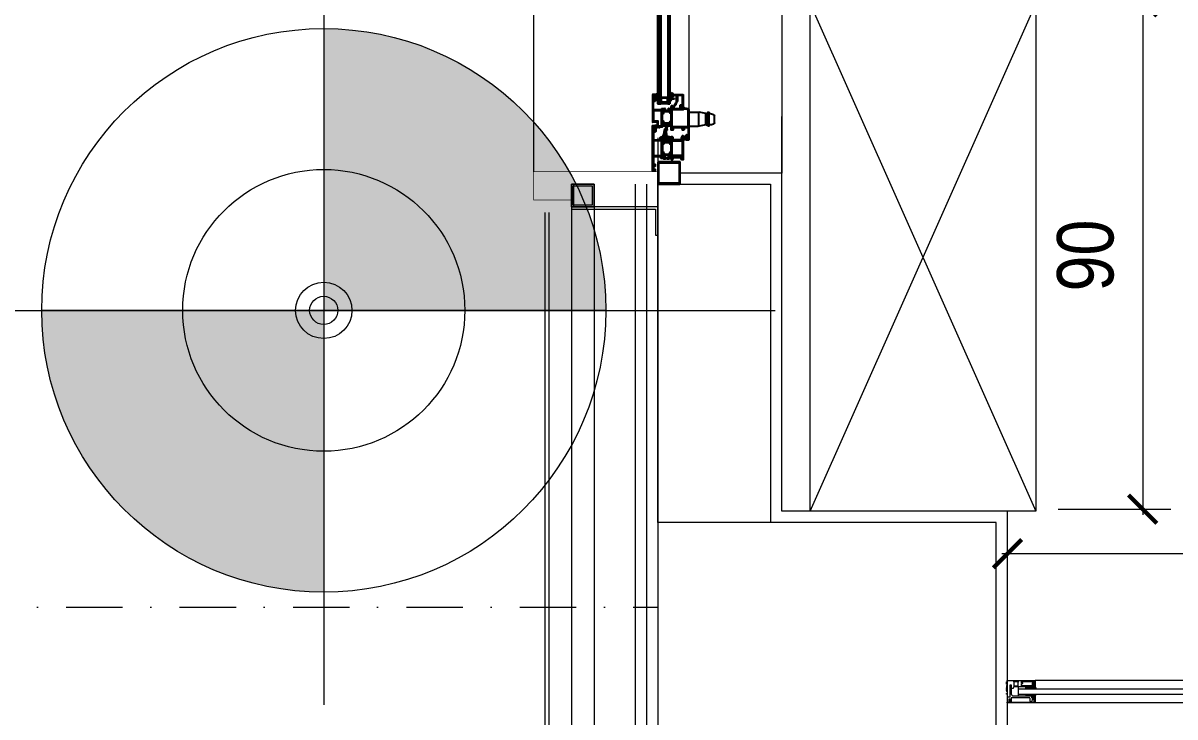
# Model space of a CAD drawing. Extents: x -9058 to 11890, y 0 to 7444.
# Drawn here: x 1652.5 to 1856.7, y 2941.4 to 3064.5 of the extents above; entities that cross this region are included whole.
import ezdxf
from ezdxf.enums import TextEntityAlignment as Align

# ---------------------------------------------------------------- set-up
doc = ezdxf.new("R2010")
doc.units = 0
doc.header["$LTSCALE"] = 10
doc.header["$MEASUREMENT"] = 0
doc.linetypes.add('DASHDOT', pattern=[1, 0.5, -0.25, 0, -0.25])
doc.layers.get('0').update_dxf_attribs({"color": 9, "lineweight": 9})
for name, color, linetype, lineweight in [('00', 9, 'Continuous', 9), ('01', 9, 'Continuous', 9), ('05', 9, 'Continuous', 9), ('06D', 9, 'Continuous', 9), ('10', 9, 'Continuous', 9), ('14', 9, 'Continuous', 9), ('15', 9, 'Continuous', 9), ('21', 9, 'Continuous', 9), ('21 @ 1 (2)', 9, 'Continuous', 9), ('21 @ 10 (2)', 9, 'Continuous', 9), ('21 @ 10 (3)', 9, 'Continuous', 9), ('21 @ 2 (2)', 9, 'Continuous', 9), ('21 @ 20', 9, 'Continuous', 9), ('24', 9, 'DASHDOT', 9), ('33', 9, 'BATTING', 9), ('40A', 9, 'Continuous', 9)]:
    doc.layers.add(name, color=color, linetype=linetype, lineweight=lineweight)
doc.styles.add('Arial', font='arial.ttf', dxfattribs={"height": 2.5})
doc.styles.add('MuuM_TEXT-STANDART', font='ARIALN.TTF')
doc.linetypes.add('BATTING', pattern='A,0.0001,-0.1,[134,ltypeshp.shx,S=0.1,R=0,X=-0.1,Y=0],-0.2,[134,ltypeshp.shx,S=0.1,R=180,X=0.1,Y=0],-0.1', length=0.4001)
doc.dimstyles.new('MuuM_DIM50', dxfattribs={"dimscale": 5, "dimtxt": 2, "dimasz": 1, "dimexe": 1, "dimexo": 1, "dimgap": 1, "dimtad": 1, "dimdec": 1, "dimrnd": 1, "dimdsep": 46, "dimtxsty": 'MuuM_TEXT-STANDART', "dimblk": 'ARCHTICK', "dimcen": 0, "dimdle": 0.2, "dimclrd": 256, "dimclre": 256, "dimclrt": 256, "dimadec": 0, "dimazin": 0, "dimtfac": 5, "dimtdec": 1, "dimtix": 1, "dimtmove": 2, "dimatfit": 3, "dimldrblk": 'DOT', "dimfxl": 5, "dimfxlon": 1, "dimtolj": 1, "dimlwd": -1, "dimlwe": -1, "dimarcsym": 0})
pattern_1 = [(45, (2431.60318, 5119.4504), (0.0883883476, -0.0883883476), []), (315, (2431.60318, 5119.4504), (-0.0883883476, -0.0883883476), [])]

# ---------------------------------------------------------------- blocks, each defined once
blk = doc.blocks.new('p-s-profil')
at = {"layer": '10'}
blk.add_lwpolyline([(9, 15.3), (4.6, 15.3), (4.6, 0.4), (0, 0.4), (0, 0), (5, 0), (5, 14.9), (9, 14.9), (9, 15.3)], dxfattribs=at)
blk.add_lwpolyline([(9, 15.3), (4.6, 15.3), (4.6, 0.4), (0, 0.4), (0, 0), (5, 0), (5, 14.9), (9, 14.9), (9, 15.3)], dxfattribs=at)
blk = doc.blocks.new('p-kutu_profil_40x40')
h = blk.add_hatch(color=256)
h.dxf.hatch_style = 1
h.paths.add_polyline_path([(0, 0), (4, 0), (4, 4), (0, 4)])
h = blk.add_hatch(color=255)
h.dxf.hatch_style = 1
h.paths.add_polyline_path([(0, 0), (4, 0), (4, 4), (0, 4)])
blk.add_lwpolyline([(0, 0), (4, 0), (4, 4), (0, 4)], close=True)
at = {"layer": '10'}
for points in [[(0, 4), (4, 4), (4, 0), (0, 0)], [(0, 4), (4, 4), (4, 0), (0, 0)], [(0, 0), (4, 0), (4, 4), (0, 4)], [(0.3, 3.7), (3.7, 3.7), (3.7, 0.3), (0.3, 0.3)], [(0.3, 3.7), (3.7, 3.7), (3.7, 0.3), (0.3, 0.3)]]:
    blk.add_lwpolyline(points, close=True, dxfattribs=at)
blk = doc.blocks.new('P-DOG-PORSCHE')
at = {"layer": '06D', "lineweight": 25, "ltscale": 0.5}
h = blk.add_hatch(dxfattribs=at)
h.set_pattern_fill('ANSI31', color=256, scale=0.05, angle=450, style=0)
h.set_pattern_definition([(225, (-191.06147, 133.83068), (-0.1122532, 0.1122532), [])])
edge = h.paths.add_edge_path(flags=16)
edge.add_arc((-9.78, 2.49), 0.025, 270, 360)
edge.add_line((-9.75, 2.49), (-9.75, 2.59))
edge.add_arc((-9.78, 2.59), 0.025, 0, 90)
edge.add_line((-9.78, 2.61), (-9.96, 2.61))
edge.add_arc((-9.96, 2.59), 0.025, 90, 180)
edge.add_line((-9.98, 2.59), (-9.98, 2.49))
edge.add_arc((-9.96, 2.49), 0.025, 180, 270)
edge.add_line((-9.96, 2.46), (-9.78, 2.46))
edge = h.paths.add_edge_path()
edge.add_arc((-9.58, 2.49), 0.035, 180, 270, ccw=False)
edge.add_line((-9.62, 2.49), (-9.62, 2.57))
edge.add_arc((-9.6, 2.57), 0.015, 137.8308, 180, ccw=False)
edge.add_line((-9.61, 2.58), (-9.57, 2.63))
edge.add_arc((-9.6, 2.65), 0.04, 316.3869, 422.9563)
edge.add_line((-9.58, 2.69), (-9.67, 2.73))
edge.add_arc((-9.75, 2.58), 0.175, 62.9563, 90)
edge.add_line((-9.75, 2.75), (-9.98, 2.75))
edge.add_arc((-9.98, 2.58), 0.175, 90, 117.0437)
edge.add_line((-10.06, 2.73), (-10.15, 2.69))
edge.add_arc((-10.13, 2.65), 0.04, 117.0437, 223.6131)
edge.add_line((-10.16, 2.63), (-10.12, 2.58))
edge.add_arc((-10.13, 2.57), 0.015, 0, 42.1692, ccw=False)
edge.add_line((-10.12, 2.57), (-10.12, 2.49))
edge.add_arc((-10.15, 2.49), 0.035, 270, 360, ccw=False)
edge.add_line((-10.15, 2.46), (-10.43, 2.46))
edge.add_arc((-10.43, 2.42), 0.04, 90, 180)
edge.add_line((-10.47, 2.42), (-10.47, 2.27))
edge.add_arc((-10.42, 2.27), 0.05, 180, 220.0348)
edge.add_line((-10.46, 2.24), (-10.09, 1.71))
edge.add_arc((-10.06, 1.73), 0.04, 220.0348, 393.0043)
edge.add_line((-10.02, 1.75), (-10.34, 2.26))
edge.add_arc((-10.29, 2.29), 0.06, 33.8544, 213.0043, ccw=False)
edge.add_line((-10.24, 2.33), (-9.4, 2.33))
edge.add_arc((-9.4, 2.37), 0.04, 270, 360)
edge.add_line((-9.36, 2.37), (-9.36, 2.42))
edge.add_arc((-9.4, 2.42), 0.04, 360, 450)
edge.add_line((-9.4, 2.46), (-9.58, 2.46))
h = blk.add_hatch(dxfattribs=at)
h.set_pattern_fill('ANSI31', color=256, scale=0.05, style=0)
h.set_pattern_definition([(225, (-8.60164, -248.68329), (0.1122532, -0.1122532), [])])
h.paths.add_polyline_path([(-9.73, 0.31), (-9.91, 0.49, -0.203536), (-9.94, 0.56), (-9.94, 0.64, -0.380587), (-9.86, 0.74, 0.061836), (-8.6, 1.04, 0.189764), (-8.54, 1.09), (-8.35, 1.52, -0.285747), (-8.26, 1.58), (-7.97, 1.58, -0.414214), (-7.95, 1.56), (-7.95, 1.47, -0.414214), (-7.97, 1.45), (-8.19, 1.45, 0.414214), (-8.22, 1.41), (-8.22, 1.22, 0.414214), (-8.2, 1.2), (-8.12, 1.2, 0.414214), (-8.09, 1.22), (-8.09, 1.26, -0.414214), (-8.06, 1.29), (-8, 1.29, -0.296563), (-7.98, 1.28), (-7.92, 1.14, -0.104779), (-7.9, 1.07), (-7.9, 0.99, 0.081633), (-7.9, 0.01), (-7.9, -0.07, -0.104779), (-7.92, -0.14), (-7.98, -0.28, -0.296563), (-8, -0.29), (-8.06, -0.29, -0.414214), (-8.09, -0.26), (-8.09, -0.23, 0.414214), (-8.12, -0.2), (-8.2, -0.2, 0.414214), (-8.22, -0.23), (-8.22, -0.29, -0.414214), (-8.25, -0.31), (-8.34, -0.31, -0.328426), (-8.39, -0.28), (-8.61, 0.43, 0.309555), (-8.63, 0.44), (-9.44, 0.5, -0.394287), (-9.45, 0.52, 0.364538), (-9.5, 0.57, 0.068684), (-9.8, 0.58, 0.950368), (-9.79, 0.54, -0.000002), (-9.79, 0.54), (-9.64, 0.39, -0.999219)])
h.paths.add_polyline_path([(-8.29, 0.64), (-8.29, 0.98, -0.414214), (-8.26, 1.01), (-8.13, 1.01, -0.414214), (-8.1, 0.98), (-8.1, 0.64, -0.414214), (-8.13, 0.61), (-8.26, 0.61, -0.414214)], flags=16)
h.paths.add_polyline_path([(-8.26, 0.39), (-8.13, 0.39, -0.414214), (-8.1, 0.36), (-8.1, 0.02, -0.414214), (-8.13, -0.01), (-8.26, -0.01, -0.414214), (-8.29, 0.02), (-8.29, 0.36, -0.414214)], flags=16)
for p, q in [((-12.78, -3.54), (-12.78, -5.15)), ((-10.28, -5.15), (-10.28, -3.54)), ((-12.78, -5.24), (-10.29, -5.24)), ((-12.53, -6.54), (-12.77, -5.32)), ((-10.53, -6.54), (-10.3, -5.32)), ((-12.8, -6.88), (-10.33, -6.88)), ((-12.8, -6.88, 0), (-10.33, -6.88, 0)), ((-10.33, -7.03), (-12.8, -7.03)), ((-10.33, -7.03, 0), (-12.8, -7.03, 0)), ((-10.53, -6.54), (-12.53, -6.54)), ((-12.53, -6.58), (-12.53, -6.88)), ((-10.53, -6.58), (-12.53, -6.58)), ((-12.53, -6.58, 0), (-12.53, -6.88, 0)), ((-10.53, -6.58, 0), (-12.53, -6.58, 0)), ((-12.53, -7.03), (-12.53, -7.17)), ((-12.53, -7.03, 0), (-12.53, -7.17, 0)), ((-10.95, -8.06, 0), (-12.12, -8.06, 0)), ((-10.53, -6.58), (-10.53, -6.88)), ((-10.53, -6.58, 0), (-10.53, -6.88, 0)), ((-10.53, -7.03), (-10.53, -7.17)), ((-10.53, -7.03, 0), (-10.53, -7.17, 0))]:
    blk.add_line(p, q, dxfattribs=at)
at = {"layer": '06D'}
for points in [[(-117.78, 24), (-2.22, 24)], [(-13.18, -3.54), (-111.94, -3.53)], [(-118, -20), (-2, -20)]]:
    blk.add_lwpolyline(points, dxfattribs=at)
at = {"layer": '06D', "lineweight": 25, "ltscale": 0.5}
for points in [[(-15.98, 2.47, -0.220745), (-16.29, 1.88, 0.651907), (-16.23, 1.81, 0.176952), (-15.94, 2.13, -0.281357), (-15.8, 2.21), (-15.72, 2.21), (-15.7, 2.21), (-15.7, 2.21), (-15.69, 2.21), (-15.68, 2.21), (-15.67, 2.21), (-15.67, 2.2), (-15.66, 2.19), (-15.66, 2.19), (-15.65, 2.18), (-15.65, 2.16), (-15.65, 2.09), (-15.65, 2.09), (-15.65, 2.08), (-15.65, 2.08), (-15.65, 2.08), (-15.65, 2.08), (-15.64, 2.07), (-15.64, 2.07), (-15.64, 2.07), (-15.63, 2.07), (-15.55, 2.07), (-15.55, 2.07), (-15.55, 2.07), (-15.54, 2.07), (-15.54, 2.07), (-15.54, 2.08), (-15.54, 2.08), (-15.53, 2.08), (-15.53, 2.08), (-15.53, 2.09), (-15.53, 2.16), (-15.53, 2.17), (-15.53, 2.18), (-15.53, 2.19), (-15.52, 2.19), (-15.52, 2.2), (-15.51, 2.21), (-15.5, 2.21), (-15.5, 2.21), (-15.48, 2.21), (-15.48, 2.21), (-15.47, 2.21), (-15.46, 2.21), (-15.45, 2.21), (-15.45, 2.2), (-15.44, 2.19), (-15.44, 2.19), (-15.43, 2.18), (-15.43, 2.16), (-15.43, 2.09), (-15.43, 2.09), (-15.43, 2.08), (-15.43, 2.08), (-15.43, 2.08), (-15.43, 2.08), (-15.42, 2.07), (-15.42, 2.07), (-15.42, 2.07), (-15.41, 2.07), (-15.33, 2.07), (-15.33, 2.07), (-15.33, 2.07), (-15.32, 2.07), (-15.32, 2.07), (-15.32, 2.08), (-15.32, 2.08), (-15.31, 2.08), (-15.31, 2.08), (-15.31, 2.09), (-15.31, 2.16), (-15.31, 2.17), (-15.31, 2.18), (-15.31, 2.19), (-15.3, 2.19), (-15.3, 2.2), (-15.29, 2.21), (-15.28, 2.21), (-15.28, 2.21), (-15.26, 2.21), (-15.26, 2.21), (-15.25, 2.21), (-15.24, 2.21), (-15.23, 2.21), (-15.23, 2.2), (-15.22, 2.19), (-15.22, 2.19), (-15.21, 2.18), (-15.21, 2.16), (-15.21, 2.09), (-15.21, 2.09), (-15.21, 2.08), (-15.21, 2.08), (-15.21, 2.08), (-15.21, 2.08), (-15.2, 2.07), (-15.2, 2.07), (-15.2, 2.07), (-15.19, 2.07), (-15.11, 2.07), (-15.11, 2.07), (-15.11, 2.07), (-15.1, 2.07), (-15.1, 2.07), (-15.1, 2.08), (-15.1, 2.08), (-15.09, 2.08), (-15.09, 2.08), (-15.09, 2.09), (-15.09, 2.16), (-15.09, 2.17), (-15.09, 2.18), (-15.09, 2.19), (-15.08, 2.19), (-15.08, 2.2), (-15.07, 2.21), (-15.06, 2.21), (-15.06, 2.21), (-15.04, 2.21), (-15.04, 2.21), (-15.03, 2.21), (-15.02, 2.21), (-15.01, 2.21), (-15.01, 2.2), (-15, 2.19), (-15, 2.19), (-14.99, 2.18), (-14.99, 2.16), (-14.99, 2.09), (-14.99, 2.09), (-14.99, 2.08), (-14.99, 2.08), (-14.99, 2.08), (-14.99, 2.08), (-14.98, 2.07), (-14.98, 2.07), (-14.98, 2.07), (-14.97, 2.07), (-14.89, 2.07), (-14.89, 2.07), (-14.89, 2.07), (-14.88, 2.07), (-14.88, 2.07), (-14.88, 2.08), (-14.88, 2.08), (-14.87, 2.08), (-14.87, 2.08), (-14.87, 2.09), (-14.87, 2.43, 0.414214), (-14.9, 2.46), (-15.13, 2.46, -0.414214), (-15.16, 2.49), (-15.16, 2.55, -0.291535), (-15.15, 2.57), (-15.1, 2.59, 0.613042), (-15.1, 2.65), (-15.22, 2.72, 0.127095), (-15.28, 2.73), (-15.48, 2.73, 0.127095), (-15.55, 2.72), (-15.66, 2.66, 0.585233), (-15.66, 2.59), (-15.61, 2.56, -0.167811), (-15.6, 2.55), (-15.6, 2.49, -0.414214), (-15.63, 2.46), (-15.93, 2.46), (-15.93, 2.52, 0.394677), (-15.98, 2.47)], [(-7.9, 0.01, -0.081633), (-7.9, 0.99), (-7.9, 1.07, 0.104779), (-7.92, 1.14), (-7.98, 1.28, 0.296563), (-8, 1.29), (-8.06, 1.29, 0.414214), (-8.09, 1.26), (-8.09, 1.22, -0.414214), (-8.12, 1.2), (-8.2, 1.2, -0.414214), (-8.22, 1.22), (-8.22, 1.41, -0.414214), (-8.19, 1.45), (-7.97, 1.45, 0.414214), (-7.95, 1.47), (-7.95, 1.56, 0.414214), (-7.97, 1.58), (-8.26, 1.58, 0.285747), (-8.35, 1.52), (-8.54, 1.09, -0.189764), (-8.6, 1.04, -0.061836), (-9.86, 0.74, 0.380587), (-9.94, 0.64), (-9.94, 0.56, 0.203536), (-9.91, 0.49), (-9.73, 0.31, 0.999219), (-9.64, 0.39), (-9.79, 0.54, -0.950364), (-9.8, 0.58, -0.068684), (-9.5, 0.57, -0.364538), (-9.45, 0.52, 0.394287), (-9.44, 0.5), (-8.63, 0.44, -0.309555), (-8.61, 0.43), (-8.39, -0.28, 0.328426), (-8.34, -0.31), (-8.25, -0.31, 0.414214), (-8.22, -0.29), (-8.22, -0.23, -0.414214), (-8.2, -0.2), (-8.12, -0.2, -0.414214), (-8.09, -0.23), (-8.09, -0.26, 0.414214), (-8.06, -0.29), (-8, -0.29, 0.296563), (-7.98, -0.28), (-7.92, -0.14, 0.104779), (-7.9, -0.07), (-7.9, 0.01)]]:
    blk.add_lwpolyline(points, format="xyb", dxfattribs=at)
for points in [[(-9.58, 2.46, -0.414214), (-9.62, 2.49), (-9.62, 2.57, -0.186103), (-9.61, 2.58), (-9.57, 2.63, 0.501687), (-9.58, 2.69), (-9.67, 2.73, 0.118551), (-9.75, 2.75), (-9.98, 2.75, 0.118551), (-10.06, 2.73), (-10.15, 2.69, 0.501687), (-10.16, 2.63), (-10.12, 2.58, -0.186103), (-10.12, 2.57), (-10.12, 2.49, -0.414214), (-10.15, 2.46), (-10.43, 2.46, 0.414214), (-10.47, 2.42), (-10.47, 2.27, 0.176484), (-10.46, 2.24), (-10.09, 1.71, 0.940455), (-10.02, 1.75), (-10.34, 2.26, -0.992608), (-10.24, 2.33), (-9.4, 2.33, 0.414214), (-9.36, 2.37), (-9.36, 2.42, 0.414214), (-9.4, 2.46)], [(-9.78, 2.46, 0.414214), (-9.75, 2.49), (-9.75, 2.59, 0.414214), (-9.78, 2.61), (-9.96, 2.61, 0.414214), (-9.98, 2.59), (-9.98, 2.49, 0.414214), (-9.96, 2.46)], [(-13.12, 0.88), (-13.22, 1.07, -0.131652), (-13.23, 1.08), (-13.23, 1.11, -0.414214), (-13.2, 1.14), (-12.84, 1.14, -0.414214), (-12.81, 1.11), (-12.81, 1.08, -0.131652), (-12.81, 1.07), (-12.92, 0.88, 0.131652), (-12.93, 0.83), (-12.93, -0.02, 0.131652), (-12.92, -0.07), (-12.81, -0.25, -0.131652), (-12.81, -0.27), (-12.81, -0.29, -0.414214), (-12.84, -0.32), (-13.2, -0.32, -0.414214), (-13.23, -0.29), (-13.23, -0.27, -0.131652), (-13.22, -0.25), (-13.12, -0.07, 0.131652), (-13.1, -0.02), (-13.1, 0.83, 0.131652)], [(-10.55, 0.32, 0.403142), (-10.65, 0.22), (-10.65, -0.02, 0.131652), (-10.63, -0.07), (-10.53, -0.25, -0.131652), (-10.52, -0.27), (-10.52, -0.29, -0.414214), (-10.55, -0.32), (-10.91, -0.32, -0.414214), (-10.94, -0.29), (-10.94, -0.27, -0.131652), (-10.94, -0.25), (-10.83, -0.07, 0.131652), (-10.82, -0.02), (-10.82, 0.83, 0.131652), (-10.83, 0.88), (-10.94, 1.07, -0.131652), (-10.94, 1.08), (-10.94, 1.11, -0.414214), (-10.91, 1.14), (-10.55, 1.14, -0.414214), (-10.52, 1.11), (-10.52, 1.08, -0.131652), (-10.53, 1.07), (-10.63, 0.88, 0.131652), (-10.65, 0.83), (-10.65, 0.59, 0.403142), (-10.55, 0.49), (-9.69, 0.46, -0.962756), (-9.69, 0.36)], [(-8.29, 0.64, 0.414214), (-8.26, 0.61), (-8.13, 0.61, 0.414214), (-8.1, 0.64), (-8.1, 0.98, 0.414214), (-8.13, 1.01), (-8.26, 1.01, 0.414214), (-8.29, 0.98)], [(-7.43, -0.02, 0.131652), (-7.42, -0.07), (-7.31, -0.25, -0.131652), (-7.31, -0.27), (-7.31, -0.29, -0.414214), (-7.34, -0.32), (-7.7, -0.32, -0.414214), (-7.73, -0.29), (-7.73, -0.27, -0.131652), (-7.72, -0.25), (-7.62, -0.07, 0.131652), (-7.6, -0.02), (-7.6, 0.83, 0.131652), (-7.62, 0.88), (-7.72, 1.07, -0.131652), (-7.73, 1.08), (-7.73, 1.11, -0.414214), (-7.7, 1.14), (-7.34, 1.14, -0.414214), (-7.31, 1.11), (-7.31, 1.08, -0.131652), (-7.31, 1.07), (-7.42, 0.88, 0.131652), (-7.43, 0.83)], [(-5.36, -0.02, -0.131652), (-5.37, -0.07), (-5.48, -0.25, 0.131652), (-5.49, -0.27), (-5.49, -0.29, 0.414214), (-5.46, -0.32), (-5.1, -0.32, 0.414214), (-5.07, -0.29), (-5.07, -0.27, 0.131652), (-5.07, -0.25), (-5.18, -0.07, -0.131652), (-5.19, -0.02), (-5.19, 0.83, -0.131652), (-5.18, 0.88), (-5.07, 1.07, 0.131652), (-5.07, 1.08), (-5.07, 1.11, 0.414214), (-5.1, 1.14), (-5.46, 1.14, 0.414214), (-5.49, 1.11), (-5.49, 1.08, 0.131652), (-5.48, 1.07), (-5.37, 0.88, -0.131652), (-5.36, 0.83)], [(-15.92, -0.53), (-15.92, -0.75, -0.414214), (-15.95, -0.78), (-15.98, -0.78, -0.356389), (-16.08, -0.7, 0.262181), (-16.6, -0.11, -0.316752), (-16.62, -0.08, -0.499585), (-16.58, -0.05, 0.048291), (-16.02, -0.2, 0.086497), (-14.92, -0.19, 0.16681), (-14.7, -0.08, -0.169383), (-14.68, -0.07), (-14.66, -0.06, -0.513067), (-14.62, -0.13, -0.159858), (-15.19, -0.51, -0.178819), (-15.56, -0.53), (-15.58, -0.52, 0.13005), (-15.63, -0.5), (-15.89, -0.5, 0.414214)]]:
    blk.add_lwpolyline(points, format="xyb", close=True, dxfattribs=at)
at = {"layer": '06D', "lineweight": 25, "ltscale": 0.5, "elevation": 0}
blk.add_lwpolyline([(-10.33, -6.88), (-12.8, -6.88), (-12.8, -7.03), (-10.33, -7.03)], close=True, dxfattribs=at)
at = {"layer": '06D', "lineweight": 25, "ltscale": 0.5}
for centre, radius, start, end in [((-11.88, -5.15), 0.9, 180, 190.8855), ((-11.18, -5.15), 0.9, 349.1145, 0), ((-11.14, -7.27, 0), 1.4, 176.0974, 206.7398), ((-12.12, -7.76, 0), 0.3, 206.7398, 270), ((-10.95, -7.76, 0), 0.3, 270, 333.2602), ((-11.93, -7.27, 0), 1.4, 333.2602, 3.9026)]:
    blk.add_arc(centre, radius, start, end, dxfattribs=at)
at = {"layer": '10', "lineweight": 25, "ltscale": 0.5}
for p, q in [((-15.45, 1.44), (-15.45, 0.24)), ((-14.45, 1.44), (-14.45, 0.24)), ((-4.78, -0.81), (-4.78, -0.99)), ((-4.78, -0.99), (-4.78, -1.95)), ((-4.78, -1.95), (-4.28, -2.22))]:
    blk.add_line(p, q, dxfattribs=at)
at = {"layer": '10', "const_width": 0.1}
blk.add_lwpolyline([(4.78, 17.3), (2.78, 17.3), (2.78, 24), (-2.22, 24), (-2.22, 2), (-4.57, 2)], dxfattribs=at)
at = {"layer": '10', "lineweight": 25, "ltscale": 0.5}
for points in [[(-13.28, 1.34, 0.459137), (-13.24, 1.37), (-13.19, 2.46), (-13.19, 2.73, 0.414214), (-13.24, 2.78), (-14.82, 2.78, 0.414214), (-14.85, 2.75), (-14.85, 2.59, 0.414214), (-14.82, 2.56), (-14.72, 2.56), (-14.72, 2.51, -0.414214), (-14.77, 2.46), (-15.08, 2.46, -0.414214), (-15.15, 2.53), (-15.15, 2.55, -0.414214), (-15.14, 2.56), (-15.04, 2.56, 0.414214), (-14.99, 2.61), (-14.99, 2.76, 0.414214), (-15.04, 2.81), (-15.71, 2.81, 0.414214), (-15.76, 2.76), (-15.76, 2.61, 0.414214), (-15.71, 2.56), (-15.61, 2.56, -0.414214), (-15.6, 2.55), (-15.6, 2.53, -0.414214), (-15.67, 2.46), (-15.89, 2.46, -0.414214), (-15.9, 2.47), (-15.9, 2.95, -0.414214), (-15.89, 2.96), (-11.02, 2.96, -0.535184), (-11, 2.93), (-11.02, 2.89), (-11.05, 2.89, 0.414214), (-11.08, 2.86), (-11.08, 2.14, 0.414214), (-11.05, 2.11), (-10.1, 2.11, -0.535184), (-10.08, 2.08), (-10.09, 2.05, -0.302776), (-10.12, 2.04), (-10.15, 2.04, 0.414214), (-10.18, 2.01), (-10.18, 1.17, -0.414214), (-10.21, 1.14), (-10.33, 1.14, 0.414214), (-10.36, 1.11), (-10.36, 1), (-10.29, 0.74, -0.700084), (-10.39, 0.66), (-10.41, 0.68), (-10.58, 0.85, -0.607471), (-10.57, 0.91, 0.283637), (-10.54, 0.93), (-10.49, 1.11, 1.229391), (-10.54, 1.14), (-11.02, 1.14), (-10.86, 0.88, -0.859449), (-10.89, 0.85), (-11.13, 0.94), (-11.25, 1.14), (-12.5, 1.14), (-12.62, 0.94), (-12.87, 0.85, -0.859449), (-12.9, 0.88), (-12.73, 1.14), (-13.21, 1.14, 1.229391), (-13.26, 1.11), (-13.21, 0.93, 0.283637), (-13.19, 0.91, -0.607471), (-13.17, 0.85), (-13.34, 0.68), (-13.36, 0.66, -0.700084), (-13.47, 0.74), (-13.4, 1), (-13.4, 1.24, -0.474196), (-13.28, 1.34)], [(-4.48, -0.34, -0.414222), (-4.4, -0.42), (-4.4, -0.59, -0.414214), (-4.55, -0.74), (-4.59, -0.74, -0.414214), (-4.6, -0.73), (-4.6, -0.66, -0.366034), (-4.57, -0.64, 0.365977), (-4.55, -0.61), (-4.55, -0.52, 0.414214), (-4.58, -0.49), (-4.69, -0.49, 0.365977), (-4.72, -0.51, -0.365977), (-4.75, -0.54), (-4.87, -0.54, 0.414214), (-4.9, -0.57), (-4.9, -1.41), (-4.93, -1.44), (-4.9, -1.47), (-4.9, -2.31, 0.414214), (-4.87, -2.34), (-4.75, -2.34, -0.365977), (-4.72, -2.36, 0.365977), (-4.69, -2.39), (-4.58, -2.39, 0.414214), (-4.55, -2.36), (-4.55, -2.27, 0.365977), (-4.57, -2.24, -0.366034), (-4.6, -2.21), (-4.6, -2.15, -0.414214), (-4.59, -2.14), (-4.55, -2.14, -0.414214), (-4.4, -2.29), (-4.4, -2.53, -0.414214), (-4.41, -2.54), (-8.39, -2.54, -0.414214), (-8.4, -2.53), (-8.4, -2.29, -0.414214), (-8.25, -2.14), (-8.21, -2.14, -0.414214), (-8.2, -2.15), (-8.2, -2.21, -0.366034), (-8.22, -2.24, 0.365977), (-8.25, -2.27), (-8.25, -2.36, 0.414214), (-8.22, -2.39), (-8.11, -2.39, 0.365977), (-8.08, -2.36, -0.365977), (-8.05, -2.34), (-7.93, -2.34, 0.414214), (-7.9, -2.31), (-7.9, -1.47), (-7.87, -1.44), (-7.9, -1.41), (-7.9, -0.57, 0.414214), (-7.93, -0.54), (-8.05, -0.54, -0.365977), (-8.08, -0.51, 0.365977), (-8.11, -0.49), (-8.22, -0.49, 0.414214), (-8.25, -0.52), (-8.25, -0.61, 0.365977), (-8.22, -0.64, -0.366034), (-8.2, -0.66), (-8.2, -0.73, -0.414214), (-8.21, -0.74), (-8.25, -0.74, -0.414214), (-8.4, -0.59), (-8.4, -0.42, -0.414214), (-8.32, -0.34), (-8.25, -0.34, 0.414214), (-8.22, -0.31), (-8.22, -0.29, -0.414214), (-8.12, -0.19), (-8.11, -0.19, -0.414214), (-8.1, -0.2), (-8.1, -0.31, 0.414214), (-8.07, -0.34), (-7.93, -0.34, 0.414214), (-7.9, -0.31), (-7.9, -0.19), (-7.97, 0.07, -0.700084), (-7.86, 0.15), (-7.84, 0.13), (-7.67, -0.04, -0.607471), (-7.69, -0.1, 0.283637), (-7.71, -0.12), (-7.76, -0.31, 1.229391), (-7.71, -0.34), (-7.23, -0.34), (-7.39, -0.07, -0.713664), (-7.37, -0.04), (-7.12, -0.14), (-7, -0.34), (-5.8, -0.34), (-5.67, -0.14), (-5.42, -0.04, -0.713664), (-5.4, -0.07), (-5.56, -0.34), (-5.09, -0.34, 1.229391), (-5.04, -0.31), (-5.09, -0.12, 0.283637), (-5.11, -0.1, -0.607471), (-5.12, -0.04), (-4.95, 0.13), (-4.93, 0.15, -0.700084), (-4.83, 0.07), (-4.9, -0.19), (-4.9, -0.31, 0.414214), (-4.87, -0.34), (-4.73, -0.34, 0.414214), (-4.7, -0.31), (-4.7, -0.2, -0.414214), (-4.69, -0.19), (-4.68, -0.19, -0.414214), (-4.58, -0.29), (-4.58, -0.31, 0.414214), (-4.55, -0.34), (-4.48, -0.34)]]:
    blk.add_lwpolyline(points, format="xyb", dxfattribs=at)
for points in [[(-15.49, 2.6, 0.359904), (-15.51, 2.57), (-15.51, 2.39, 0.414214), (-15.48, 2.36), (-15.28, 2.36, 0.414214), (-15.25, 2.39), (-15.25, 2.57, 0.359904), (-15.28, 2.6, 0.094739)], [(-11.25, 1.96), (-10.41, 1.96, -0.414214), (-10.36, 1.91), (-10.36, 1.37, -0.414214), (-10.41, 1.32), (-12.97, 1.32, -0.414214), (-13.02, 1.37), (-13.02, 2.78), (-11.31, 2.78, -0.414214), (-11.26, 2.73), (-11.26, 1.97, 0.414214)], [(-9.22, 2.76), (-9.22, 2.77), (-8.95, 2.77), (-8.95, 2.76), (-8.8, 2.76), (-8.8, 2.77), (-8.47, 2.77), (-8.47, 2.76), (-8.32, 2.76), (-8.32, 2.77), (-8, 2.77, -0.425337), (-7.9, 2.67), (-7.95, 1.48, -0.403083), (-7.98, 1.45), (-8.1, 1.45, 0.414214), (-8.22, 1.33), (-8.22, 1.24, 0.414214), (-8.12, 1.14), (-8.11, 1.14, 0.414214), (-8.1, 1.15), (-8.1, 1.3, -0.414214), (-8.07, 1.33), (-7.93, 1.33, -0.414214), (-7.9, 1.3), (-7.9, 1), (-7.97, 0.74, 0.700084), (-7.86, 0.66), (-7.84, 0.68), (-7.67, 0.85, 0.607471), (-7.69, 0.91, -0.283637), (-7.71, 0.93), (-7.76, 1.11, -1.229391), (-7.71, 1.14), (-7.23, 1.14), (-7.4, 0.88, 0.859449), (-7.37, 0.85), (-7.12, 0.94), (-7, 1.14), (-5.8, 1.14), (-5.67, 0.94), (-5.43, 0.85, 0.859449), (-5.4, 0.88), (-5.56, 1.14), (-5.09, 1.14, -1.229391), (-5.04, 1.11), (-5.09, 0.93, -0.283637), (-5.11, 0.91, 0.607471), (-5.12, 0.85), (-4.95, 0.68), (-4.93, 0.66, 0.700084), (-4.83, 0.74), (-4.9, 1), (-4.9, 1.3, -0.414214), (-4.87, 1.33), (-4.73, 1.33, -0.414214), (-4.7, 1.3), (-4.7, 1.15, 0.414214), (-4.69, 1.14), (-4.68, 1.14, 0.414214), (-4.58, 1.24), (-4.58, 1.33, 0.414214), (-4.7, 1.45), (-4.82, 1.45, -0.403083), (-4.85, 1.48), (-4.89, 2.67, -0.425337), (-4.79, 2.77), (-4.47, 2.77), (-4.47, 2.76), (-4.32, 2.76), (-4.32, 2.77), (-3.99, 2.77), (-3.99, 2.76), (-3.84, 2.76), (-3.84, 2.77), (-3.58, 2.77), (-3.58, 2.76), (-3.45, 2.76), (-3.45, 2.59, -0.414214), (-3.48, 2.56), (-3.58, 2.56), (-3.58, 2.51, 0.414214), (-3.53, 2.46), (-3.22, 2.46, 0.414214), (-3.15, 2.53), (-3.15, 2.55, 0.414214), (-3.16, 2.56), (-3.26, 2.56, -0.414214), (-3.31, 2.61), (-3.31, 2.73, -0.414214), (-3.26, 2.78), (-2.59, 2.78, -0.414214), (-2.54, 2.73), (-2.54, 2.61, -0.414214), (-2.59, 2.56), (-2.69, 2.56, 0.414214), (-2.7, 2.55), (-2.7, 2.53, 0.414214), (-2.63, 2.46), (-2.41, 2.46, 0.414214), (-2.4, 2.47), (-2.4, 2.95, 0.414214), (-2.41, 2.96), (-10.39, 2.96, 0.414214), (-10.4, 2.95), (-10.4, 2.47, 0.414214), (-10.39, 2.46), (-10.17, 2.46, 0.414214), (-10.1, 2.53), (-10.1, 2.55, 0.414214), (-10.11, 2.56), (-10.21, 2.56, -0.414214), (-10.26, 2.61), (-10.26, 2.73, -0.414214), (-10.21, 2.78), (-9.54, 2.78, -0.414214), (-9.49, 2.73), (-9.49, 2.61, -0.414214), (-9.54, 2.56), (-9.64, 2.56, 0.414214), (-9.65, 2.55), (-9.65, 2.53, 0.414214), (-9.58, 2.46), (-9.27, 2.46, 0.414214), (-9.22, 2.51), (-9.22, 2.56), (-9.32, 2.56, -0.414214), (-9.35, 2.59), (-9.35, 2.76)], [(-14.55, 1.31, 0.414214), (-14.58, 1.34), (-15.32, 1.34, 0.414214), (-15.35, 1.31), (-15.35, 0.37, 0.414214), (-15.32, 0.34), (-14.58, 0.34, 0.414214), (-14.55, 0.37)], [(-13.55, -0.54, -0.365977), (-13.58, -0.51, 0.365977), (-13.61, -0.49), (-13.72, -0.49, 0.414214), (-13.75, -0.52), (-13.75, -0.61, 0.365977), (-13.72, -0.64, -0.366034), (-13.7, -0.66), (-13.7, -0.73, -0.414214), (-13.71, -0.74), (-13.75, -0.74, -0.414214), (-13.9, -0.59), (-13.9, -0.42, -0.414214), (-13.82, -0.34), (-13.4, -0.34, 0.493043), (-13.37, -0.3), (-13.47, 0.07, -0.700084), (-13.36, 0.15), (-13.34, 0.13), (-13.17, -0.04, -0.607471), (-13.19, -0.1, 0.283637), (-13.21, -0.12), (-13.26, -0.31, 1.229391), (-13.21, -0.34), (-12.79, -0.34, 0.585524), (-12.76, -0.29), (-12.89, -0.07, -0.713664), (-12.87, -0.04), (-12.62, -0.14), (-12.51, -0.32, 0.261412), (-12.48, -0.34), (-11.27, -0.34, 0.261412), (-11.24, -0.32), (-11.13, -0.14), (-10.88, -0.04, -0.713664), (-10.86, -0.07), (-10.99, -0.29, 0.585524), (-10.97, -0.34), (-10.54, -0.34, 1.229391), (-10.49, -0.31), (-10.54, -0.12, 0.283637), (-10.57, -0.1, -0.607471), (-10.58, -0.04), (-10.41, 0.13), (-10.39, 0.15, -0.700084), (-10.29, 0.07), (-10.36, -0.19), (-10.36, -0.31, 0.414214), (-10.33, -0.34), (-9.68, -0.34, -0.414214), (-9.65, -0.37), (-9.65, -0.69, -0.414222), (-9.75, -0.79), (-9.79, -0.79, -0.414214), (-9.8, -0.78), (-9.8, -0.66, -0.366034), (-9.77, -0.64, 0.365977), (-9.75, -0.61), (-9.75, -0.52, 0.414214), (-9.78, -0.49), (-9.89, -0.49, 0.365977), (-9.92, -0.51, -0.365977), (-9.95, -0.54), (-10.07, -0.54, 0.414214), (-10.1, -0.57), (-10.1, -1.51), (-10.13, -1.54), (-10.1, -1.57), (-10.1, -2.51, 0.414214), (-10.07, -2.54), (-9.95, -2.54, -0.365977), (-9.92, -2.56, 0.365977), (-9.89, -2.59), (-9.78, -2.59, 0.414214), (-9.75, -2.56), (-9.75, -2.47, 0.365977), (-9.77, -2.44, -0.366034), (-9.8, -2.41), (-9.8, -2.3, -0.414214), (-9.79, -2.29), (-9.75, -2.29, -0.414214), (-9.65, -2.39), (-9.65, -2.59, -0.414214), (-9.8, -2.74), (-10.07, -2.74, 0.414214), (-10.1, -2.77), (-10.1, -3.33, 0.414214), (-10.07, -3.36), (-8.68, -3.36, 0.414214), (-8.65, -3.33), (-8.65, -3.17, 0.414214), (-8.68, -3.14), (-8.75, -3.14), (-8.75, -3.09, -0.414214), (-8.7, -3.04), (-8.44, -3.04, -0.414214), (-8.37, -3.11), (-8.37, -3.13, -0.414214), (-8.38, -3.14), (-8.46, -3.14, 0.414214), (-8.51, -3.19), (-8.51, -3.33, 0.414214), (-8.46, -3.38), (-8.09, -3.38, 0.414214), (-8.04, -3.33), (-8.04, -3.19, 0.414214), (-8.09, -3.14), (-8.16, -3.14, -0.414214), (-8.17, -3.13), (-8.17, -3.11, -0.414214), (-8.1, -3.04), (-7.93, -3.04, -0.414214), (-7.9, -3.07), (-7.9, -3.51, -0.414214), (-7.93, -3.54), (-13.2, -3.54, -0.363975), (-13.39, -3.37), (-13.5, -2.78, 0.36397), (-13.79, -2.54), (-13.87, -2.54, -0.414214), (-13.9, -2.51), (-13.9, -2.29, -0.414214), (-13.75, -2.14), (-13.71, -2.14, -0.414214), (-13.7, -2.15), (-13.7, -2.21, -0.366034), (-13.72, -2.24, 0.365977), (-13.75, -2.27), (-13.75, -2.36, 0.414214), (-13.72, -2.39), (-13.61, -2.39, 0.365977), (-13.58, -2.36, -0.365977), (-13.55, -2.34), (-13.43, -2.34, 0.414214), (-13.4, -2.31), (-13.4, -1.47), (-13.37, -1.44), (-13.4, -1.41), (-13.4, -0.57, 0.414214), (-13.43, -0.54)], [(-8.29, 0.02, 0.414214), (-8.26, -0.01), (-8.13, -0.01, 0.414214), (-8.1, 0.02), (-8.1, 0.36, 0.414214), (-8.13, 0.39), (-8.26, 0.39, 0.414214), (-8.29, 0.36)], [(-4.5, 0.64, -0.414214), (-4.53, 0.61), (-4.66, 0.61, -0.414214), (-4.69, 0.64), (-4.69, 0.98, -0.414214), (-4.66, 1.01), (-4.53, 1.01, -0.414214), (-4.5, 0.98)], [(-4.5, 0.02, -0.414214), (-4.53, -0.01), (-4.66, -0.01, -0.414214), (-4.69, 0.02), (-4.69, 0.36, -0.414214), (-4.66, 0.39), (-4.53, 0.39, -0.414214), (-4.5, 0.36)], [(0, -1.8, -0.414214), (-0.2, -2), (-3.8, -2, -0.414214), (-4, -1.8), (-4, 1.8, -0.414214), (-3.8, 2), (-0.2, 2, -0.414214), (0, 1.8)], [(-15.1, -1.32), (-15.1, -1.28, 0.414214), (-15.13, -1.25), (-15.17, -1.25, 0.414214), (-15.2, -1.28), (-15.2, -1.3, -0.414214), (-15.25, -1.35), (-15.68, -1.35, -0.414214), (-15.78, -1.25), (-15.78, -0.7, -0.414214), (-15.73, -0.65), (-15.68, -0.65, -0.127567), (-15.65, -0.65, 0.09888), (-15.23, -0.79, -0.367727), (-15.2, -0.82, 0.399482), (-15.17, -0.85), (-15.13, -0.85, 0.414214), (-15.1, -0.82), (-15.1, -0.72, 0.400329), (-15.15, -0.67, -0.114933), (-15.59, -0.55, 0.127017), (-15.68, -0.53), (-15.87, -0.53, 0.414214), (-15.9, -0.56), (-15.9, -2.5, 0.414214), (-15.87, -2.53), (-13.95, -2.53, 0.414214), (-13.92, -2.5), (-13.92, -2.44, 0.414214), (-13.95, -2.41), (-13.97, -2.41), (-13.97, -2.11), (-13.7, -2.11), (-13.68, -2.14, 0.414214), (-13.64, -2.15), (-13.47, -2.05, 0.767327), (-13.49, -1.99), (-13.99, -1.99, 0.414214), (-14.09, -2.09), (-14.09, -2.36, -0.414214), (-14.14, -2.41), (-15.73, -2.41, -0.414214), (-15.78, -2.36), (-15.78, -1.57, -0.414214), (-15.68, -1.47), (-14.77, -1.47, 0.172094), (-14.57, -1.39, -0.126051), (-14.21, -1.23, 0.197455), (-14, -1.1), (-13.89, -0.94, -0.244698), (-13.75, -0.87), (-13.47, -0.87, 0.767327), (-13.44, -0.76), (-13.64, -0.65, 0.57735), (-13.68, -0.68), (-13.68, -0.75), (-13.75, -0.75, 0.244698), (-13.99, -0.87), (-14.1, -1.03, -0.197455), (-14.22, -1.11, 0.126051), (-14.64, -1.3, -0.178336), (-14.77, -1.35), (-15.07, -1.35, -0.414214)], [(-13.2, -3.36, -0.207097), (-13.25, -3.33), (-13.25, -3.24), (-13.27, -3.24), (-13.35, -2.76, 0.106114), (-13.42, -2.58, -0.602221), (-13.4, -2.54), (-13.35, -2.54, 0.162278), (-13.29, -2.52), (-13.25, -2.52, 0.414214), (-13.22, -2.49), (-13.22, -0.57, -0.414214), (-13.17, -0.52), (-10.33, -0.52, -0.414214), (-10.28, -0.57), (-10.28, -3.36)], [(-8.11, -3.16), (-8.17, -3.16), (-8.17, -3.08, -0.236068), (-8.09, -3.04), (-7.93, -3.04, 0.414214), (-7.88, -2.99), (-7.88, -2.81, 0.557109), (-8.6, -2.37, 0.284432), (-8.64, -2.43, 0.557109), (-8.53, -2.5, -0.59685), (-8.03, -2.86, -2.161979), (-8.07, -2.89), (-8.21, -2.89, -1), (-8.33, -2.89), (-8.59, -2.89, 0.414214), (-8.64, -2.94), (-8.64, -2.99, 0.414214), (-8.59, -3.04), (-8.44, -3.04, -0.236068), (-8.36, -3.08), (-8.36, -3.16), (-8.42, -3.16), (-8.42, -3.19, 0.323522), (-8.39, -3.24), (-8.3, -3.27, 0.019238), (-8.29, -3.27), (-8.25, -3.27, 0.019238), (-8.24, -3.27), (-8.15, -3.24, 0.323522), (-8.11, -3.19)]]:
    blk.add_lwpolyline(points, format="xyb", close=True, dxfattribs=at)
for points in [[(-7.71, 1.33), (-7.71, 1.8), (-7.7, 1.8), (-7.7, 2.3), (-7.71, 2.3), (-7.71, 2.77), (-5.09, 2.77), (-5.09, 2.3), (-5.1, 2.3), (-5.1, 1.8), (-5.09, 1.8), (-5.09, 1.33), (-6.32, 1.33), (-6.32, 1.35), (-6.47, 1.35), (-6.47, 1.33)], [(-0.2, -1.8), (-0.2, 1.8), (-3.8, 1.8), (-3.8, -1.8)], [(-7.7, -0.54), (-7.7, -2.34), (-5.1, -2.34), (-5.1, -0.54)]]:
    blk.add_lwpolyline(points, close=True, dxfattribs=at)
at = {"layer": '14'}
blk.add_lwpolyline([(-2, -20), (-2, -2)], dxfattribs=at)
at = {"layer": '15', "lineweight": 25, "ltscale": 0.5}
for p, q in [((-105.95, 2.07), (-16.8, 2.07)), ((-17.02, 2.07), (-14.3, 2.07)), ((-14.25, 2.02), (-14.3, 2.07)), ((-106, 1.77), (-16.8, 1.77)), ((-106, 1.74), (-16.8, 1.74)), ((-105.98, 1.44), (-16.8, 1.44)), ((-105.98, 0.24), (-16.8, 0.24)), ((-17.02, 1.77), (-14.25, 1.77)), ((-17.02, 1.74), (-14.25, 1.74)), ((-17.02, 1.44), (-14.25, 1.44)), ((-17.02, 0.24), (-14.25, 0.24)), ((-14.25, 2.02), (-14.25, 1.44)), ((-14.25, 0.24), (-14.25, -0.11)), ((-105.98, -0.16), (-16.8, -0.16)), ((-17.02, -0.16), (-14.75, -0.16)), ((-17.02, -0.16), (-14.3, -0.16)), ((-14.25, -0.11), (-14.3, -0.16))]:
    blk.add_line(p, q, dxfattribs=at)
blk.add_arc((-12.5, 0.84), 1.85, 161.0754, 198.9246, dxfattribs=at)
blk = doc.blocks.new('AKS')
at = {"layer": '24', "ltscale": 2}
blk.add_lwpolyline([(1077.4, 2945.87), (1745.06, 2945.87)], dxfattribs=at)
blk = doc.blocks.new('_ArchTick')
at = {"color": 0, "linetype": 'ByBlock', "const_width": 0.15}
blk.add_lwpolyline([(-0.5, -0.5), (0.5, 0.5)], dxfattribs=at)
blk = doc.blocks.new('*D374')
at = {"transparency": 16777216}
for p, q in [((1827.06, 2961.86), (1827.06, 2975.33)), ((1901.5, 2961.86), (1901.5, 2975.33)), ((1902.5, 2970.33), (1826.06, 2970.33))]:
    blk.add_line(p, q, dxfattribs=at)
at = {"transparency": 16777216, "xscale": 5, "yscale": 5, "zscale": 5, "rotation": 180}
blk.add_blockref('_ArchTick', (1827.06, 2970.33), dxfattribs=at)
at = {"transparency": 16777216, "xscale": 5, "yscale": 5, "zscale": 5}
blk.add_blockref('_ArchTick', (1901.5, 2970.33), dxfattribs=at)
at = {"transparency": 16777216, "insert": (1864.28, 2980.33), "char_height": 10, "attachment_point": 5, "style": 'MuuM_TEXT-STANDART'}
blk.add_mtext('\\A1;74', dxfattribs=at)
blk = doc.blocks.new('_Dot')
at = {"color": 0, "linetype": 'ByBlock', "lineweight": -2}
blk.add_line((-0.5, 0), (-1, 0), dxfattribs=at)
at = {"color": 0, "linetype": 'ByBlock', "const_width": 0.5}
blk.add_lwpolyline([(-0.25, 0, 1), (0.25, 0, 1)], format="xyb", close=True, dxfattribs=at)
blk = doc.blocks.new('DOT')
at = {"color": 0, "linetype": 'ByBlock'}
blk.add_line((-0.5, 0), (-1, 0), dxfattribs=at)
at = {"color": 0, "linetype": 'ByBlock', "const_width": 0.5}
blk.add_lwpolyline([(-0.25, 0, 1), (0.25, 0, 1)], format="xyb", close=True, dxfattribs=at)
blk = doc.blocks.new('zazazas')
at = {"layer": '05'}
blk.add_lwpolyline([(1478.24, 2788.15), (1518.24, 2788.15), (1518.24, 2698.15), (1478.24, 2698.15)], close=True, dxfattribs=at)
for points in [[(1478.24, 2788.15), (1518.24, 2698.15)], [(1478.24, 2698.15), (1518.24, 2788.15)]]:
    blk.add_lwpolyline(points, dxfattribs=at)
blk = doc.blocks.new('*D371')
at = {"transparency": 16777216}
for p, q in [((1851.02, 3069.23), (1851.02, 2977.23)), ((1836.02, 3068.23), (1856.02, 3068.23)), ((1836.02, 2978.23), (1856.02, 2978.23))]:
    blk.add_line(p, q, dxfattribs=at)
at = {"transparency": 16777216, "xscale": 5, "yscale": 5, "zscale": 5}
for p, rotation in [((1851.02, 3068.23), 90), ((1851.02, 2978.23), 270)]:
    blk.add_blockref('_ArchTick', p, dxfattribs=dict(at, rotation=rotation))
at = {"transparency": 16777216, "insert": (1840.91, 3023.23), "char_height": 10, "attachment_point": 5, "rotation": 90, "style": 'MuuM_TEXT-STANDART'}
blk.add_mtext('\\A1;90', dxfattribs=at)
blk = doc.blocks.new('0a_elevationtarget-p')
h = blk.add_hatch(color=256)
h.paths.add_polyline_path([(2.5, 0, 0.414214), (0, 2.5), (0, 0)])
h.paths.add_polyline_path([(0, 0), (-2.5, 0, 0.414214), (0, -2.5)])
blk.add_line((0, -3.5), (0, 3.5))
blk.add_lwpolyline([(16.605, 0), (-4, 0)])
blk.add_circle((0, 0), 2.5)
at = {"layer": '40A'}
blk.add_lwpolyline([(-2.5, 0), (2.5, 0)], dxfattribs=at)
at = {"style": 'Arial'}
blk.add_attdef('BITMISKOT', text='', height=2, dxfattribs=at).set_placement((4.5, 0), align=Align.BOTTOM_LEFT)
blk.add_attdef('KABAKOT', text='', height=2, dxfattribs=at).set_placement((4.5, -0.592), align=Align.TOP_LEFT)
blk = doc.blocks.new('*U656')
at = {"layer": '21 @ 1 (2)', "zscale": -1, "rotation": 180}
blk.add_blockref('0a_elevationtarget-p', (1705.85, 3013.5), dxfattribs=at)
at = {"layer": '21 @ 10 (2)', "xscale": 10, "yscale": 10, "zscale": -10, "rotation": 180}
blk.add_blockref('0a_elevationtarget-p', (1705.85, 3013.5), dxfattribs=at)
at = {"layer": '21 @ 10 (3)', "xscale": 10, "yscale": 10, "zscale": -10, "rotation": 180}
blk.add_blockref('0a_elevationtarget-p', (1705.85, 3013.5), dxfattribs=at)
at = {"layer": '21 @ 2 (2)', "xscale": 2, "yscale": 2, "zscale": -2, "rotation": 180}
blk.add_blockref('0a_elevationtarget-p', (1705.85, 3013.5), dxfattribs=at)
at = {"layer": '21 @ 20', "xscale": 20, "yscale": 20, "zscale": -20, "rotation": 180}
blk.add_blockref('0a_elevationtarget-p', (1705.85, 3013.5), dxfattribs=at)

msp = doc.modelspace()

# ---------------------------------------------------------------- hatches: boundary and pattern name
at = {"layer": '10'}
h = msp.add_hatch(dxfattribs=at)
h.set_pattern_fill('NET', color=256, angle=495, style=0)
h.set_pattern_definition([(45, (2456.38278, 5125.21348), (0.0883883476, -0.0883883476), []), (315, (2456.38278, 5125.21348), (-0.0883883476, -0.0883883476), [])])
h.paths.add_polyline_path([(1826.88, 2946.95), (1826.88, 2945.88), (1827.06, 2945.88), (1827.06, 2946.95)])
h = msp.add_hatch(dxfattribs=at)
h.set_pattern_fill('NET', color=256, angle=495, style=0)
h.set_pattern_definition([(45, (2435.33038, 5127.66952), (0.0883883476, -0.0883883476), []), (315, (2435.33038, 5127.66952), (-0.0883883476, -0.0883883476), [])])
h.paths.add_polyline_path([(1830.33, 2946.7), (1830.33, 2946.38), (1831.37, 2946.38), (1831.37, 2946.7)])
h = msp.add_hatch(dxfattribs=at)
h.set_pattern_fill('NET', color=256, angle=495, style=0)
h.set_pattern_definition(pattern_1)
h.paths.add_polyline_path([(1831.5, 2946.74), (1831.56, 2946.74), (1831.59, 2946.85), (1831.59, 2946.9), (1831.57, 2946.9), (1831.57, 2947.02), (1831.86, 2947.02), (1831.86, 2946.9), (1831.82, 2946.9), (1831.87, 2946.74), (1831.95, 2946.75), (1832.13, 2946.38), (1832.02, 2946.38), (1832.02, 2946.43), (1831.86, 2946.62, -0.2599), (1831.78, 2946.38), (1831.53, 2946.38, -0.382682)])
h.paths.add_polyline_path([(1831.74, 2946.62), (1831.55, 2946.62, 2.16717)], flags=16)
h = msp.add_hatch(dxfattribs=at)
h.set_pattern_fill('NET', color=256, angle=495, style=0)
h.set_pattern_definition([(45, (2435.33038, 5121.16039), (0.0883883476, -0.0883883476), []), (315, (2435.33038, 5121.16039), (-0.0883883476, -0.0883883476), [])])
h.paths.add_polyline_path([(1830.33, 2945.34), (1830.33, 2945.05), (1831.37, 2945.05), (1831.37, 2945.34)])
h = msp.add_hatch(dxfattribs=at)
h.set_pattern_fill('NET', color=256, angle=495, style=0)
h.set_pattern_definition(pattern_1)
h.paths.add_polyline_path([(1831.5, 2944.98), (1831.56, 2944.98), (1831.59, 2944.87), (1831.59, 2944.82), (1831.57, 2944.82), (1831.57, 2944.7), (1831.86, 2944.7), (1831.86, 2944.82), (1831.82, 2944.82), (1831.87, 2944.98), (1831.95, 2944.97), (1832.13, 2945.34), (1832.02, 2945.34), (1832.02, 2945.3), (1831.86, 2945.11, 0.2599), (1831.78, 2945.34), (1831.53, 2945.34, 0.382682)])
h.paths.add_polyline_path([(1831.74, 2945.1), (1831.55, 2945.1, -2.16717)], flags=16)

# ---------------------------------------------------------------- linework, layer by layer
at = {"layer": '00'}
for points in [[(1765.06, 2975.87), (1765.06, 3035.87), (1785.06, 3035.87), (1785.06, 2975.87), (1785.06, 2975.87)], [(1785.06, 2975.87), (1765.06, 2975.87)]]:
    msp.add_lwpolyline(points, dxfattribs=at)
at = {"layer": '01'}
msp.add_lwpolyline([(1765.06, 2915.87), (1825.06, 2915.87), (1825.06, 2975.87), (1765.06, 2975.87)], close=True, dxfattribs=at)
at = {"layer": '06D'}
for p, q in [((1901.5, 2947.86), (1831.96, 2947.86)), ((1901.5, 2943.86), (1831.95, 2943.86))]:
    msp.add_line(p, q, dxfattribs=at)
for points in [[(1765.06, 3044.09), (1765.06, 2859.1)], [(1749.76, 3035.87), (1749.76, 2855.87)], [(1753.76, 3035.87), (1753.76, 2855.87)], [(1761.06, 3035.87), (1761.06, 2855.87)]]:
    msp.add_lwpolyline(points, dxfattribs=at)
at = {"layer": '10'}
for points in [[(1745.06, 3030.87), (1745.06, 2860.87)], [(1745.76, 3030.87), (1745.76, 2860.87)], [(1827.06, 2946.95), (1826.88, 2946.95), (1826.88, 2945.88)], [(1828.96, 2946.7), (1828.96, 2945.05)], [(1829.71, 2947.43), (1829.55, 2947.43), (1829.55, 2947.66), (1831.75, 2947.66), (1831.75, 2947.43), (1831.45, 2947.43), (1831.45, 2946.89), (1829.55, 2946.89)], [(1830.33, 2946.36), (1830.33, 2946.7)], [(1831.37, 2946.7), (1831.37, 2946.7), (1831.37, 2946.36)], [(1831.59, 2947.02), (1831.86, 2947.02)], [(1831.96, 2946.74), (1832.13, 2946.38)], [(1827.06, 2945.88), (1826.88, 2945.88)], [(1831.8, 2944.02), (1831.8, 2944.47), (1831.48, 2944.47), (1831.48, 2944.76), (1831.4, 2944.76), (1831.5, 2944.98), (1831.56, 2944.98), (1831.59, 2944.87), (1831.59, 2944.82), (1831.57, 2944.82), (1831.57, 2944.58), (1831.86, 2944.58), (1831.86, 2944.82), (1831.82, 2944.82), (1831.87, 2944.98), (1831.95, 2944.97), (1831.95, 2943.86), (1826.99, 2943.86)], [(1830.33, 2945.36), (1830.33, 2945.05)], [(1831.4, 2944.76), (1831.37, 2944.76), (1831.37, 2945.36)], [(1831.57, 2944.7), (1831.86, 2944.7)], [(1831.86, 2946.62), (1832.02, 2946.43), (1832.02, 2946.38)], [(1831.86, 2945.11), (1832.02, 2945.3), (1832.02, 2945.34)], [(1831.95, 2944.97), (1832.13, 2945.34)]]:
    msp.add_lwpolyline(points, dxfattribs=at)
for points in [[(1827.06, 2944.89), (1827.06, 2945.41), (1826.88, 2945.41), (1826.88, 2945.55), (1827.06, 2945.55), (1827.06, 2947.19), (1826.88, 2947.19), (1826.88, 2947.62), (1827, 2947.62), (1827, 2947.86), (1831.96, 2947.86), (1831.96, 2946.74), (1831.86, 2946.74), (1831.81, 2946.92), (1831.87, 2946.92), (1831.87, 2947.29), (1831.59, 2947.29), (1831.59, 2946.74), (1831.44, 2946.74), (1831.4, 2946.7), (1828.15, 2946.7), (1828.08, 2946.4), (1827.78, 2946.4), (1827.78, 2947.01), (1827.46, 2947.01), (1827.46, 2944.89)], [(1828.91, 2946.84), (1828.23, 2946.84), (1828.23, 2947.54), (1828.16, 2947.58), (1828.16, 2947.66), (1828.96, 2947.66), (1828.96, 2947.53), (1828.91, 2947.47)]]:
    msp.add_lwpolyline(points, close=True, dxfattribs=at)
for points in [[(1829.55, 2946.89), (1829.55, 2947.31), (1829.71, 2947.31, 1), (1829.71, 2947.43, -1)], [(1831.05, 2944.18), (1831.05, 2944.63, 0.414214), (1830.95, 2944.74), (1827.7, 2944.74), (1827.7, 2944.01)], [(1831.37, 2945.05), (1828.11, 2945.05, -0.414214), (1827.78, 2945.38), (1827.78, 2946.4)], [(1831.48, 2944.76), (1831.37, 2944.18, -0.833203), (1831.05, 2944.18, -0.447088)], [(1831.55, 2946.62), (1831.74, 2946.62, -1)], [(1831.55, 2945.1), (1831.74, 2945.1, 1)], [(1826.99, 2943.86), (1826.99, 2944.01), (1827.33, 2944.01), (1827.33, 2944.49, -1), (1827.53, 2944.49)], [(1827.53, 2944.49, -0.305404), (1827.45, 2944.37, -5.773092)], [(1827.45, 2944.37), (1827.45, 2944.01), (1831.76, 2944.01), (1831.76, 2943.98, 0.561743), (1831.85, 2943.97, 0.595966), (1831.8, 2944.02, -2.204878)]]:
    msp.add_lwpolyline(points, format="xyb", dxfattribs=at)
for centre, radius, start, end in [((1831.72, 2946.58), 0.273, 143.5711, 234.0262), ((1831.72, 2945.14), 0.273, 125.9738, 216.4289), ((1831.64, 2946.54), 0.125, 139.5402, 40.4598), ((1831.64, 2945.18), 0.125, 319.5402, 220.4598), ((1831.61, 2946.57), 0.253, 305.8742, 11.3324), ((1831.61, 2945.16), 0.253, 348.6676, 54.1258)]:
    msp.add_arc(centre, radius, start, end, dxfattribs=at)
at = {"layer": '14'}
for points in [[(1787.06, 2977.87), (1787.06, 3047.87)], [(1787.06, 2913.87), (1827.06, 2913.87), (1827.06, 2977.87), (1787.06, 2977.87)]]:
    msp.add_lwpolyline(points, dxfattribs=at)
at = {"layer": '15'}
for p, q in [((1828.96, 2946.36), (1901.5, 2946.36)), ((1901.5, 2945.36), (1828.96, 2945.36))]:
    msp.add_line(p, q, dxfattribs=at)
at = {"layer": '33', "ltscale": 0.2, "flags": 128}
msp.add_lwpolyline([(1763.06, 3035.87), (1763.06, 2855.87)], dxfattribs=at)

# ---------------------------------------------------------------- block references
for name, p in [('AKS', (20, 15)), ('zazazas', (313.82, 279.72))]:
    msp.add_blockref(name, p)
at = {"xscale": -1, "rotation": 90}
msp.add_blockref('P-DOG-PORSCHE', (1767.06, 3035.87), dxfattribs=at)
at = {"rotation": 90}
for name, p in [('p-s-profil', (1765.06, 3026.87)), ('p-kutu_profil_40x40', (1753.76, 3031.87))]:
    msp.add_blockref(name, p, dxfattribs=at)
at = {"layer": '21', "color": 6}
msp.add_blockref('*U656', (0, 0), dxfattribs=at)

# ---------------------------------------------------------------- dimensions: what is measured, and where the dimension line sits
dim = msp.add_linear_dim(base=(1851.02, 2978.23), p1=(1827.77, 3068.23), p2=(1827.77, 2978.23), angle=90, dimstyle='MuuM_DIM50', override={"dimldrblk": 'DOT', "dimfxl": 3})
dim.commit()
dim.dimension.update_dxf_attribs({"geometry": '*D371', "text_midpoint": (1840.91, 3023.23)})
dim = msp.add_linear_dim(base=(1827.06, 2970.33), p1=(1901.5, 2956.86), p2=(1827.06, 2956.86), dimstyle='MuuM_DIM50', override={"dimldrblk": 'DOT', "dimfxl": 3})
dim.commit()
dim.dimension.update_dxf_attribs({"geometry": '*D374', "text_midpoint": (1864.28, 2980.33)})

doc.saveas('drawing.dxf')
